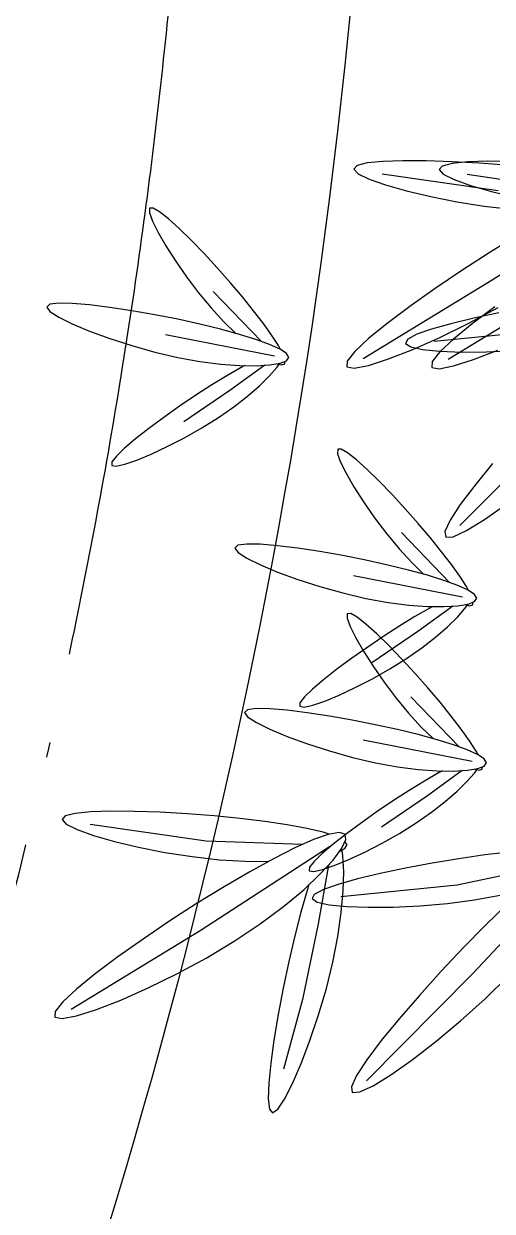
# Model space of a CAD drawing. Extents: x 302512 to 1034855, y -184136 to 410364.
# Drawn here: x 634514 to 636069, y 144111 to 148057 of the extents above; entities that cross this region are included whole.
import ezdxf

# ---------------------------------------------------------------- set-up
doc = ezdxf.new("R2010")
doc.units = 0
doc.header["$MEASUREMENT"] = 0
doc.linetypes.add('ACAD_ISO04W100', pattern=[30.5, 24, -3, 0.5, -3])
for name, color, linetype in [('F', 5, 'Continuous'), ('坐椅', 7, 'Continuous'), ('树', 80, 'Continuous'), ('红线', 20, 'Continuous'), ('绿化', 97, 'Continuous'), ('绿地', 3, 'Continuous')]:
    doc.layers.add(name, color=color, linetype=linetype)
doc.styles.add('DIM_FONT', font='SIMPLEX.shx', dxfattribs={"width": 0.8})

# ---------------------------------------------------------------- blocks, each defined once
blk = doc.blocks.new('_F43BVI')
at = {"layer": '绿地'}
for p, q in [((-0.5587, 0.33), (-0.5031, 0.1218)), ((-0.5821, 0.2813), (-0.6544, 0.1346)), ((-0.4656, 0.2346), (-0.4167, 0.0292)), ((-0.65, 0.1902), (-0.6645, 0.1552)), ((-0.6529, 0.1989), (-0.6633, 0.1677)), ((-0.6216, 0.1595), (-0.6035, 0.1891)), ((-0.6196, 0.1685), (-0.6919, 0.0218)), ((-0.6633, 0.1677), (-0.6711, 0.1408)), ((-0.6052, 0.1435), (-0.5893, 0.1783)), ((-0.4116, 0.1779), (-0.4466, 0.0182)), ((-0.6645, 0.1552), (-0.6782, 0.12)), ((-0.6386, 0.1344), (-0.6216, 0.1595)), ((-0.2873, 0.1604), (-0.1907, -0.0273)), ((-0.6711, 0.1408), (-0.6758, 0.1194)), ((-0.6535, 0.115), (-0.6386, 0.1344)), ((-0.6227, 0.1091), (-0.6052, 0.1435)), ((-0.6782, 0.12), (-0.6905, 0.0861)), ((-0.6758, 0.1194), (-0.6767, 0.1051)), ((-0.5031, 0.1218), (-0.4543, -0.0836)), ((-0.4568, 0.1168), (-0.4606, 0.081)), ((-0.4103, 0.0833), (-0.4003, 0.1195)), ((-0.6767, 0.1051), (-0.6734, 0.0992)), ((-0.6734, 0.0992), (-0.6654, 0.1028)), ((-0.6654, 0.1028), (-0.6535, 0.115)), ((-0.641, 0.0764), (-0.6227, 0.1091)), ((-0.6905, 0.0861), (-0.7008, 0.055)), ((-0.4208, 0.0502), (-0.4103, 0.0833)), ((-0.6591, 0.0467), (-0.641, 0.0764)), ((-0.4606, 0.081), (-0.4632, 0.0482)), ((-0.7008, 0.055), (-0.7086, 0.028)), ((-0.4312, 0.0217), (-0.4208, 0.0502)), ((-0.6761, 0.0216), (-0.6591, 0.0467)), ((-0.4632, 0.0482), (-0.4644, 0.0202)), ((-0.7086, 0.028), (-0.7133, 0.0066)), ((-0.691, 0.0022), (-0.6761, 0.0216)), ((-0.4644, 0.0202), (-0.4638, -0.0017)), ((-0.4411, -0.0006), (-0.4312, 0.0217)), ((-0.7133, 0.0066), (-0.7143, -0.0077)), ((-0.7029, -0.01), (-0.691, 0.0022)), ((-0.7143, -0.0077), (-0.7109, -0.0136)), ((-0.7109, -0.0136), (-0.7029, -0.01)), ((-0.4638, -0.0017), (-0.4613, -0.0158)), ((-0.4613, -0.0158), (-0.4566, -0.0207)), ((-0.4566, -0.0207), (-0.4498, -0.0153)), ((-0.4498, -0.0153), (-0.4411, -0.0006)), ((0.3071, -0.0158), (0.4109, -0.2047)), ((-0.1232, -0.0494), (-0.1424, -0.0554)), ((-0.1068, -0.0451), (-0.1232, -0.0494)), ((-0.1006, -0.044), (-0.1068, -0.0451)), ((-0.0833, -0.0545), (-0.0798, -0.0494)), ((-0.0798, -0.0448), (-0.0831, -0.0433)), ((-0.0798, -0.0494), (-0.0798, -0.0448)), ((-0.1195, -0.0658), (-0.2068, -0.1083)), ((-0.1639, -0.063), (-0.1872, -0.0718)), ((-0.0944, -0.0552), (-0.1699, -0.1908)), ((-0.1424, -0.0554), (-0.1639, -0.063)), ((-0.0781, -0.0568), (-0.0827, -0.0507)), ((-0.07, -0.0705), (-0.0781, -0.0568)), ((0.3011, -0.0531), (0.2866, -0.1872)), ((-0.2116, -0.0818), (-0.2367, -0.0927)), ((-0.1872, -0.0718), (-0.2116, -0.0818)), ((-0.0866, -0.0719), (-0.0681, -0.1292)), ((-0.0615, -0.0878), (-0.07, -0.0705)), ((-0.2367, -0.0927), (-0.2614, -0.1041)), ((-0.1623, -0.1076), (-0.1419, -0.097)), ((-0.0948, -0.0985), (-0.0938, -0.1044)), ((-0.0529, -0.1081), (-0.0615, -0.0878)), ((-0.2847, -0.1154), (-0.3057, -0.1264)), ((-0.2614, -0.1041), (-0.2847, -0.1154)), ((-0.1862, -0.1184), (-0.1623, -0.1076)), ((-0.0938, -0.1044), (-0.0891, -0.1267)), ((-0.0446, -0.131), (-0.0529, -0.1081)), ((0.1285, -0.1137), (0.053, -0.2493)), ((0.0805, -0.114), (0.059, -0.1215)), ((0.0997, -0.108), (0.0805, -0.114)), ((0.1162, -0.1037), (0.0997, -0.108)), ((0.1224, -0.1026), (0.1162, -0.1037)), ((0.1397, -0.1131), (0.1431, -0.108)), ((0.1432, -0.1034), (0.1399, -0.1019)), ((0.1448, -0.1154), (0.1403, -0.1092)), ((0.1431, -0.108), (0.1432, -0.1034)), ((0.1529, -0.1291), (0.1448, -0.1154)), ((0.265, -0.1033), (0.2583, -0.1372)), ((-0.3057, -0.1264), (-0.3232, -0.1364)), ((-0.2382, -0.1375), (-0.2118, -0.1285)), ((-0.2118, -0.1285), (-0.1862, -0.1184)), ((-0.0891, -0.1267), (-0.0833, -0.1509)), ((-0.0681, -0.1292), (-0.0464, -0.2038)), ((-0.037, -0.1561), (-0.0446, -0.131)), ((0.0358, -0.1304), (0.0113, -0.1404)), ((0.1034, -0.1243), (0.0161, -0.1668)), ((0.059, -0.1215), (0.0358, -0.1304)), ((0.1363, -0.1305), (0.1548, -0.1877)), ((0.1614, -0.1463), (0.1529, -0.1291)), ((-0.3363, -0.1452), (-0.344, -0.1521)), ((-0.3232, -0.1364), (-0.3363, -0.1452)), ((-0.2882, -0.1515), (-0.264, -0.1453)), ((-0.264, -0.1453), (-0.2382, -0.1375)), ((0.0113, -0.1404), (-0.0137, -0.1513)), ((0.17, -0.1666), (0.1614, -0.1463)), ((0.2583, -0.1372), (0.252, -0.1733)), ((0.3137, -0.1704), (0.3186, -0.1343)), ((-0.344, -0.1521), (-0.3452, -0.1568)), ((-0.3452, -0.1568), (-0.3393, -0.1589)), ((-0.3393, -0.1589), (-0.327, -0.1586)), ((-0.327, -0.1586), (-0.3096, -0.156)), ((-0.3096, -0.156), (-0.2882, -0.1515)), ((-0.0833, -0.1509), (-0.0766, -0.1765)), ((-0.0384, -0.1626), (-0.0618, -0.174)), ((-0.0137, -0.1513), (-0.0384, -0.1626)), ((-0.0304, -0.1828), (-0.037, -0.1561)), ((0.0367, -0.177), (0.0606, -0.1661)), ((0.0606, -0.1661), (0.0811, -0.1555)), ((0.1282, -0.1571), (0.1292, -0.163)), ((0.1292, -0.163), (0.1339, -0.1853)), ((-0.0618, -0.174), (-0.0827, -0.185)), ((-0.0766, -0.1765), (-0.0691, -0.2027)), ((0.0111, -0.187), (0.0367, -0.177)), ((0.1783, -0.1895), (0.17, -0.1666)), ((0.252, -0.1733), (0.2463, -0.2108)), ((0.3067, -0.208), (0.3137, -0.1704)), ((-0.5252, -0.1948), (-0.5444, -0.2008)), ((-0.5087, -0.1905), (-0.5252, -0.1948)), ((-0.5025, -0.1894), (-0.5087, -0.1905)), ((-0.4852, -0.2), (-0.4818, -0.1949)), ((-0.4817, -0.1902), (-0.485, -0.1887)), ((-0.4801, -0.2022), (-0.4846, -0.1961)), ((-0.4818, -0.1949), (-0.4817, -0.1902)), ((-0.1003, -0.195), (-0.1134, -0.2037)), ((-0.0827, -0.185), (-0.1003, -0.195)), ((-0.0411, -0.2038), (-0.0152, -0.1961)), ((-0.0249, -0.2101), (-0.0304, -0.1828)), ((-0.0152, -0.1961), (0.0111, -0.187)), ((0.1339, -0.1853), (0.1396, -0.2095)), ((0.1548, -0.1877), (0.1765, -0.2624)), ((0.1859, -0.2146), (0.1783, -0.1895)), ((0.2866, -0.1872), (0.2515, -0.3469)), ((-0.5215, -0.2112), (-0.6088, -0.2537)), ((-0.5659, -0.2084), (-0.5891, -0.2173)), ((-0.4964, -0.2006), (-0.5719, -0.3362)), ((-0.5444, -0.2008), (-0.5659, -0.2084)), ((-0.472, -0.216), (-0.4801, -0.2022)), ((-0.4635, -0.2332), (-0.472, -0.216)), ((-0.1211, -0.2107), (-0.1222, -0.2154)), ((-0.1222, -0.2154), (-0.1163, -0.2175)), ((-0.1134, -0.2037), (-0.1211, -0.2107)), ((-0.1041, -0.2171), (-0.0866, -0.2146)), ((-0.0866, -0.2146), (-0.0653, -0.2101)), ((-0.0691, -0.2027), (-0.061, -0.2287)), ((-0.0653, -0.2101), (-0.0411, -0.2038)), ((-0.0205, -0.2367), (-0.0249, -0.2101)), ((0.1396, -0.2095), (0.1464, -0.2351)), ((0.1926, -0.2413), (0.1859, -0.2146)), ((0.2463, -0.2108), (0.2414, -0.2483)), ((0.2979, -0.2456), (0.3067, -0.208)), ((0.4109, -0.2047), (0.5075, -0.3925)), ((-0.6136, -0.2273), (-0.6386, -0.2381)), ((-0.5891, -0.2173), (-0.6136, -0.2273)), ((-0.4886, -0.2174), (-0.4701, -0.2746)), ((-0.1163, -0.2175), (-0.1041, -0.2171)), ((-0.061, -0.2287), (-0.0528, -0.2533)), ((-0.6386, -0.2381), (-0.6633, -0.2495)), ((-0.5643, -0.253), (-0.5438, -0.2424)), ((-0.4968, -0.2439), (-0.4957, -0.2498)), ((-0.4549, -0.2535), (-0.4635, -0.2332)), ((-0.0175, -0.2615), (-0.0205, -0.2367)), ((0.1464, -0.2351), (0.1539, -0.2613)), ((0.1981, -0.2686), (0.1926, -0.2413)), ((0.2414, -0.2483), (0.2376, -0.2841)), ((0.2879, -0.2818), (0.2979, -0.2456)), ((-0.6867, -0.2609), (-0.7076, -0.2718)), ((-0.6633, -0.2495), (-0.6867, -0.2609)), ((-0.6138, -0.2739), (-0.5882, -0.2638)), ((-0.5882, -0.2638), (-0.5643, -0.253)), ((-0.4957, -0.2498), (-0.491, -0.2721)), ((-0.4466, -0.2764), (-0.4549, -0.2535)), ((-0.0528, -0.2533), (-0.0447, -0.2755)), ((-0.0158, -0.2833), (-0.0175, -0.2615)), ((0.1539, -0.2613), (0.1619, -0.2873)), ((-0.7252, -0.2819), (-0.7383, -0.2906)), ((-0.7076, -0.2718), (-0.7252, -0.2819)), ((-0.6401, -0.2829), (-0.6138, -0.2739)), ((-0.491, -0.2721), (-0.4853, -0.2964)), ((-0.4701, -0.2746), (-0.4484, -0.3493)), ((-0.439, -0.3015), (-0.4466, -0.2764)), ((-0.0447, -0.2755), (-0.037, -0.2943)), ((0.2024, -0.2953), (0.1981, -0.2686)), ((0.2774, -0.3149), (0.2879, -0.2818)), ((-0.746, -0.2975), (-0.7472, -0.3022)), ((-0.7383, -0.2906), (-0.746, -0.2975)), ((-0.7116, -0.3015), (-0.6902, -0.2969)), ((-0.6902, -0.2969), (-0.666, -0.2907)), ((-0.666, -0.2907), (-0.6401, -0.2829)), ((-0.4853, -0.2964), (-0.4785, -0.3219)), ((-0.037, -0.2943), (-0.0301, -0.3084)), ((-0.0156, -0.3009), (-0.0158, -0.2833)), ((0.1619, -0.2873), (0.1701, -0.3119)), ((0.2054, -0.3201), (0.2024, -0.2953)), ((0.2376, -0.2841), (0.2349, -0.3169)), ((-0.7472, -0.3022), (-0.7412, -0.3043)), ((-0.7412, -0.3043), (-0.729, -0.304)), ((-0.729, -0.304), (-0.7116, -0.3015)), ((-0.4324, -0.3282), (-0.439, -0.3015)), ((-0.0301, -0.3084), (-0.0242, -0.3169)), ((-0.0197, -0.3187), (-0.0168, -0.3131)), ((-0.0168, -0.3131), (-0.0156, -0.3009)), ((0.1701, -0.3119), (0.1783, -0.3341)), ((0.1848, -0.3157), (0.18, -0.3174)), ((0.1892, -0.3203), (0.1848, -0.3157)), ((0.2669, -0.3434), (0.2774, -0.3149)), ((-0.4785, -0.3219), (-0.471, -0.3482)), ((-0.4268, -0.3555), (-0.4324, -0.3282)), ((-0.0242, -0.3169), (-0.0197, -0.3187)), ((0.198, -0.3261), (0.1875, -0.3243)), ((0.1907, -0.3288), (0.1892, -0.3203)), ((0.2194, -0.332), (0.198, -0.3261)), ((0.2071, -0.3419), (0.2054, -0.3201)), ((0.2445, -0.3409), (0.2194, -0.332)), ((0.2349, -0.3169), (0.2338, -0.3449)), ((-0.471, -0.3482), (-0.463, -0.3741)), ((0.1581, -0.3421), (0.1458, -0.3622)), ((0.1632, -0.335), (0.1581, -0.3421)), ((0.1783, -0.3341), (0.1859, -0.3528)), ((0.1801, -0.3402), (0.2357, -0.5484)), ((0.2074, -0.3595), (0.2071, -0.3419)), ((0.2338, -0.3449), (0.2344, -0.3668)), ((0.2726, -0.3529), (0.2445, -0.3409)), ((0.2571, -0.3657), (0.2669, -0.3434)), ((-0.4225, -0.3821), (-0.4268, -0.3555)), ((0.1458, -0.3622), (0.1325, -0.3868)), ((0.1859, -0.3528), (0.1929, -0.367)), ((0.2041, -0.3494), (0.2778, -0.3887)), ((0.2061, -0.3717), (0.2074, -0.3595)), ((0.303, -0.3678), (0.2726, -0.3529)), ((-0.463, -0.3741), (-0.4548, -0.3988)), ((-0.4195, -0.4069), (-0.4225, -0.3821)), ((0.1654, -0.375), (0.1192, -0.5017)), ((0.1929, -0.367), (0.1987, -0.3755)), ((0.1987, -0.3755), (0.2032, -0.3773)), ((0.2032, -0.3773), (0.2061, -0.3717)), ((0.2344, -0.3668), (0.2369, -0.3809)), ((0.2369, -0.3809), (0.2415, -0.3858)), ((0.2415, -0.3858), (0.2484, -0.3804)), ((0.2484, -0.3804), (0.2571, -0.3657)), ((0.3349, -0.3855), (0.303, -0.3678)), ((-0.4548, -0.3988), (-0.4467, -0.421)), ((0.1325, -0.3868), (0.1183, -0.4151)), ((0.2216, -0.3838), (0.2284, -0.3887)), ((0.2284, -0.3887), (0.2546, -0.4065)), ((0.2778, -0.3887), (0.3716, -0.4422)), ((0.3673, -0.4057), (0.3349, -0.3855)), ((-0.4178, -0.4287), (-0.4195, -0.4069)), ((0.1183, -0.4151), (0.1037, -0.4464)), ((0.2546, -0.4065), (0.2837, -0.425)), ((0.3991, -0.4276), (0.3673, -0.4057)), ((-0.4467, -0.421), (-0.439, -0.4397)), ((-0.4175, -0.4463), (-0.4178, -0.4287)), ((0.163, -0.4581), (0.1732, -0.4277)), ((0.2837, -0.425), (0.3151, -0.4441)), ((0.4292, -0.45), (0.3991, -0.4276)), ((-0.439, -0.4397), (-0.432, -0.4538)), ((-0.4188, -0.4585), (-0.4175, -0.4463)), ((0.1037, -0.4464), (0.0889, -0.48)), ((0.3151, -0.4441), (0.348, -0.463)), ((0.3716, -0.4422), (0.4559, -0.4977)), ((-0.432, -0.4538), (-0.4262, -0.4623)), ((-0.4262, -0.4623), (-0.4217, -0.4641)), ((-0.4217, -0.4641), (-0.4188, -0.4585)), ((0.1496, -0.4919), (0.163, -0.4581)), ((0.348, -0.463), (0.3811, -0.4812)), ((0.4562, -0.4719), (0.4292, -0.45)), ((0.0889, -0.48), (0.0744, -0.515)), ((0.3811, -0.4812), (0.4131, -0.4978)), ((0.4789, -0.492), (0.4562, -0.4719)), ((0.1337, -0.5267), (0.1496, -0.4919)), ((0.4131, -0.4978), (0.4426, -0.5121)), ((0.4962, -0.5093), (0.4789, -0.492)), ((0.1192, -0.5017), (0.047, -0.6484)), ((0.0744, -0.515), (0.0607, -0.5502)), ((0.4426, -0.5121), (0.4683, -0.5234)), ((0.5067, -0.5227), (0.4962, -0.5093)), ((0.1162, -0.5612), (0.1337, -0.5267)), ((0.4683, -0.5234), (0.4889, -0.5308)), ((0.4889, -0.5308), (0.503, -0.5336)), ((0.503, -0.5336), (0.5092, -0.5311)), ((0.5092, -0.5311), (0.5067, -0.5227)), ((0.0607, -0.5502), (0.0484, -0.5841)), ((0.0979, -0.5939), (0.1162, -0.5612)), ((0.2357, -0.5484), (0.2846, -0.7538)), ((0.0484, -0.5841), (0.038, -0.6153)), ((0.0798, -0.6235), (0.0979, -0.5939)), ((0.038, -0.6153), (0.0302, -0.6423)), ((0.0628, -0.6487), (0.0798, -0.6235)), ((0.0302, -0.6423), (0.0256, -0.6636)), ((0.0256, -0.6636), (0.0246, -0.6779)), ((0.0478, -0.668), (0.0628, -0.6487)), ((0.0246, -0.6779), (0.028, -0.6838)), ((0.028, -0.6838), (0.0359, -0.6802)), ((0.0359, -0.6802), (0.0478, -0.668))]:
    blk.add_line(p, q, dxfattribs=at)
for points in [[(-0.4664, 0.1138), (-0.4536, 0.0765), (-0.4414, 0.0451), (-0.4303, 0.0213), (-0.4208, 0.0069), (-0.4134, 0.0038), (-0.4084, 0.013), (-0.4059, 0.0333), (-0.4057, 0.0626), (-0.4078, 0.099)], [(-0.2591, 0.043), (-0.2378, 0.0098), (-0.2185, -0.0178), (-0.202, -0.0382), (-0.1894, -0.0499), (-0.1814, -0.0512), (-0.1788, -0.041), (-0.1811, -0.0207), (-0.188, 0.0078), (-0.1987, 0.0426)], [(-0.5514, 0.1727), (-0.541, 0.1299), (-0.5293, 0.0859), (-0.5168, 0.0423), (-0.5039, 0.001), (-0.4911, -0.0363), (-0.479, -0.0677), (-0.4679, -0.0915), (-0.4584, -0.1058), (-0.4509, -0.109), (-0.4459, -0.0997), (-0.4434, -0.0795), (-0.4433, -0.0501), (-0.4453, -0.0138), (-0.4496, 0.0277), (-0.4559, 0.0722), (-0.4642, 0.1178)], [(0.3337, -0.1296), (0.3519, -0.1668), (0.3722, -0.2059), (0.3941, -0.2458), (0.4167, -0.2851), (0.4391, -0.3222), (0.4604, -0.3553), (0.4797, -0.3829), (0.4962, -0.4033), (0.5088, -0.415), (0.5168, -0.4163), (0.5194, -0.4061), (0.517, -0.3858), (0.5102, -0.3573), (0.4995, -0.3225), (0.4854, -0.2833), (0.4686, -0.2415), (0.4496, -0.1992), (0.4291, -0.1582)]]:
    blk.add_lwpolyline(points, dxfattribs=at)
for points in [[(-0.1855, -0.1676), (-0.2015, -0.1962), (-0.2168, -0.2251), (-0.2308, -0.2529), (-0.2428, -0.2786), (-0.2523, -0.3009), (-0.2584, -0.3188), (-0.2607, -0.331), (-0.2584, -0.3363), (-0.2512, -0.334), (-0.2398, -0.3248), (-0.225, -0.3097), (-0.2079, -0.2898), (-0.1893, -0.2663), (-0.1703, -0.2401), (-0.1518, -0.2123), (-0.1346, -0.1841), (-0.1197, -0.1563), (-0.1072, -0.1299), (-0.0972, -0.1055), (-0.0897, -0.0836), (-0.0849, -0.0651), (-0.0827, -0.0507), (-0.0832, -0.0408), (-0.0866, -0.0364), (-0.0927, -0.0378), (-0.1013, -0.0446), (-0.1121, -0.0563), (-0.1247, -0.0724), (-0.1386, -0.0921), (-0.1537, -0.1149), (-0.1694, -0.1403)], [(0.0375, -0.2262), (0.0215, -0.2548), (0.0062, -0.2836), (-0.0078, -0.3115), (-0.0199, -0.3371), (-0.0293, -0.3595), (-0.0355, -0.3774), (-0.0378, -0.3895), (-0.0355, -0.3949), (-0.0283, -0.3926), (-0.0168, -0.3834), (-0.0021, -0.3683), (0.0151, -0.3484), (0.0336, -0.3248), (0.0526, -0.2986), (0.0712, -0.2709), (0.0883, -0.2426), (0.1033, -0.2149), (0.1158, -0.1885), (0.1258, -0.164), (0.1332, -0.1422), (0.1381, -0.1237), (0.1403, -0.1092), (0.1397, -0.0994), (0.1364, -0.095), (0.1303, -0.0963), (0.1216, -0.1032), (0.1108, -0.1149), (0.0983, -0.1309), (0.0843, -0.1506), (0.0693, -0.1735), (0.0536, -0.1989)], [(-0.5874, -0.3131), (-0.6034, -0.3417), (-0.6187, -0.3705), (-0.6327, -0.3983), (-0.6448, -0.424), (-0.6542, -0.4463), (-0.6604, -0.4642), (-0.6627, -0.4764), (-0.6604, -0.4817), (-0.6532, -0.4795), (-0.6417, -0.4702), (-0.627, -0.4551), (-0.6098, -0.4353), (-0.5913, -0.4117), (-0.5723, -0.3855), (-0.5537, -0.3577), (-0.5366, -0.3295), (-0.5217, -0.3018), (-0.5092, -0.2753), (-0.4991, -0.2509), (-0.4917, -0.2291), (-0.4868, -0.2106), (-0.4846, -0.1961), (-0.4852, -0.1863), (-0.4885, -0.1818), (-0.4947, -0.1832), (-0.5033, -0.19), (-0.5141, -0.2018), (-0.5266, -0.2178), (-0.5406, -0.2375), (-0.5556, -0.2603), (-0.5714, -0.2857)], [(0.1979, -0.5404), (0.2095, -0.5844), (0.2221, -0.6279), (0.235, -0.6692), (0.2477, -0.7065), (0.2599, -0.7379), (0.271, -0.7617), (0.2805, -0.7761), (0.2879, -0.7792), (0.2929, -0.77), (0.2955, -0.7497), (0.2956, -0.7204), (0.2935, -0.684), (0.2893, -0.6425), (0.2829, -0.598), (0.2747, -0.5524), (0.2645, -0.5076), (0.2526, -0.4656), (0.2396, -0.4271), (0.226, -0.393), (0.2123, -0.3641), (0.1993, -0.3409), (0.1875, -0.3243), (0.1775, -0.3151), (0.1699, -0.3138), (0.1651, -0.3212), (0.1631, -0.3363), (0.1636, -0.3584), (0.1666, -0.3865), (0.1717, -0.4197), (0.1787, -0.457), (0.1875, -0.4976)]]:
    blk.add_lwpolyline(points, close=True, dxfattribs=at)
at = {"style": 'DIM_FONT', "width": 0.7, "flags": 9}
for tag in ['YSIZE', 'XSIZE']:
    blk.add_attdef(tag, (0, 0), '', height=0.5, dxfattribs=at)
blk = doc.blocks.new('ZU')
at = {"layer": '绿地', "xscale": 1.5, "yscale": 1.5, "zscale": 0.001, "rotation": 260.5308552460376}
blk.add_blockref('_F43BVI', (-0.8522, 0.1655), dxfattribs=at)
blk = doc.blocks.new('A$C0B5A7686')
at = {"layer": '树', "linetype": 'ByBlock', "xscale": 640, "yscale": 640, "zscale": 640, "rotation": 151.15692544915}
blk.add_blockref('ZU', (642.8, 1492.6), dxfattribs=at)
blk = doc.blocks.new('A$C750B0621')
at = {"layer": '树'}
blk.add_blockref('A$C0B5A7686', (0, 0), dxfattribs=at)
blk = doc.blocks.new('A$C5AB93D8E')
at = {"layer": '绿化', "xscale": 0.8, "yscale": 0.8, "zscale": 0.8}
blk.add_blockref('A$C750B0621', (0, 0), dxfattribs=at)
blk = doc.blocks.new('A$C68DB62A4')
at = {"layer": '绿化', "rotation": 236.3690562220917}
blk.add_blockref('A$C5AB93D8E', (801.7, 2393.5), dxfattribs=at)
blk = doc.blocks.new('_F37GYG')
at = {"layer": '绿化', "linetype": 'ByBlock', "xscale": 0.2867748092958204, "yscale": 0.2867748092958204, "zscale": 0.2867748092958204}
blk.add_blockref('A$C68DB62A4', (-306.06, -300.5), dxfattribs=at)
at = {"style": 'DIM_FONT', "width": 0.8, "flags": 9}
for tag in ['YSIZE', 'XSIZE']:
    blk.add_attdef(tag, (0, 0), '', height=0.5, dxfattribs=at)

msp = doc.modelspace()

# ---------------------------------------------------------------- linework, layer by layer
at = {"layer": 'F'}
msp.add_lwpolyline([(635689.7, 150239.4, -0.086868), (634541.4, 143289.9, -0.086868)], format="xyb", dxfattribs=at)
at = {"layer": '红线', "linetype": 'ACAD_ISO04W100', "ltscale": 100}
msp.add_lwpolyline([(635089.7, 150233.7, -0.092971), (633810.9, 143037.2, -0.085337)], format="xyb", dxfattribs=at)

# ---------------------------------------------------------------- block references
at = {"layer": '坐椅', "xscale": 10.78272, "yscale": 10.78272, "zscale": 10.78272}
msp.add_blockref('_F37GYG', (636109.4, 145577.9), dxfattribs=at)

doc.saveas('drawing.dxf')
